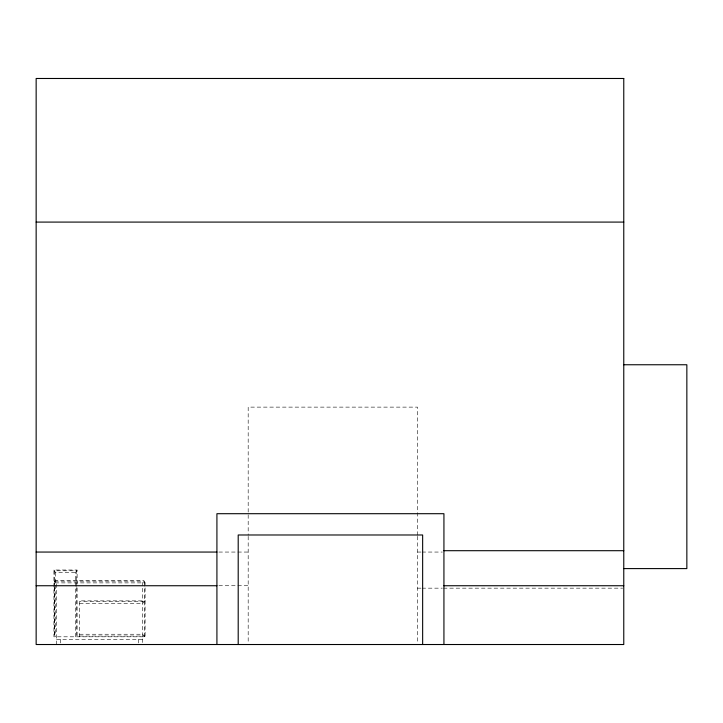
<?xml version="1.0" encoding="UTF-8"?>
<svg xmlns="http://www.w3.org/2000/svg" width="723" height="723" viewBox="0 0 723 723"><rect width="100%" height="100%" fill="white"/><g stroke="black" fill="none" stroke-linecap="round" stroke-linejoin="round"><path stroke-width="0.54" stroke-dasharray="3.62 2.71" d="M144.338 601.653L79.602 601.617M145.088 582.883L144.257 581.147L142.521 580.316L56.484 580.316L54.749 581.147L53.918 582.883L145.088 582.883L145.088 636.809L53.918 636.809L53.918 570.013L77.117 570.013L77.117 586.715M75.454 636.809L75.454 572.634L77.117 570.013M218.861 552.056L248.179 552.056M417.514 552.056L420.894 552.056M422.024 552.056L442.313 552.056M53.927 570.013L55.599 572.634L75.454 572.634M54.749 581.147L144.257 581.147M218.861 585.738L248.179 585.738M417.514 588.16L420.894 588.16M422.024 588.16L442.313 588.16M443.443 588.16L622.648 588.16M79.602 603.461L142.521 603.461L145.088 600.876L79.602 600.858L79.602 636.809M79.602 634.243L142.521 634.243L145.088 636.809M79.602 636.059L144.338 636.059M56.484 639.376L142.521 639.376M417.514 535.21L417.514 407.121L248.179 407.121L248.179 535.21M417.514 536.33L417.514 643.389M248.179 536.33L248.179 643.407M144.338 636.809L144.338 581.31L142.521 582.883L142.521 644.518M138.662 639.376L138.662 644.518M77.117 587.826L77.117 636.809M76.629 586.452L76.629 570.781L54.424 570.781L54.415 586.443M76.629 587.573L76.629 636.809M60.334 639.376L60.334 644.518M56.484 644.518L56.484 582.883L54.668 581.31L54.668 636.809M55.599 572.634L55.599 636.809M54.415 587.564L54.415 636.809"/><path stroke-width="1.08" d="M36.15 222.088L623.768 222.088M623.768 364.754L686.85 364.754L686.85 568.594L623.768 568.594M443.931 550.7L623.768 550.7M36.15 552.056L216.918 552.056M36.15 585.738L216.918 585.738M443.931 585.738L623.768 585.738M443.931 644.518L443.931 513.701L216.918 513.701L216.918 644.518M422.648 644.518L422.648 534.984L238.201 534.984L238.201 644.518M623.768 78.482L36.15 78.482L36.15 644.518L623.768 644.518L623.768 78.482"/></g></svg>
